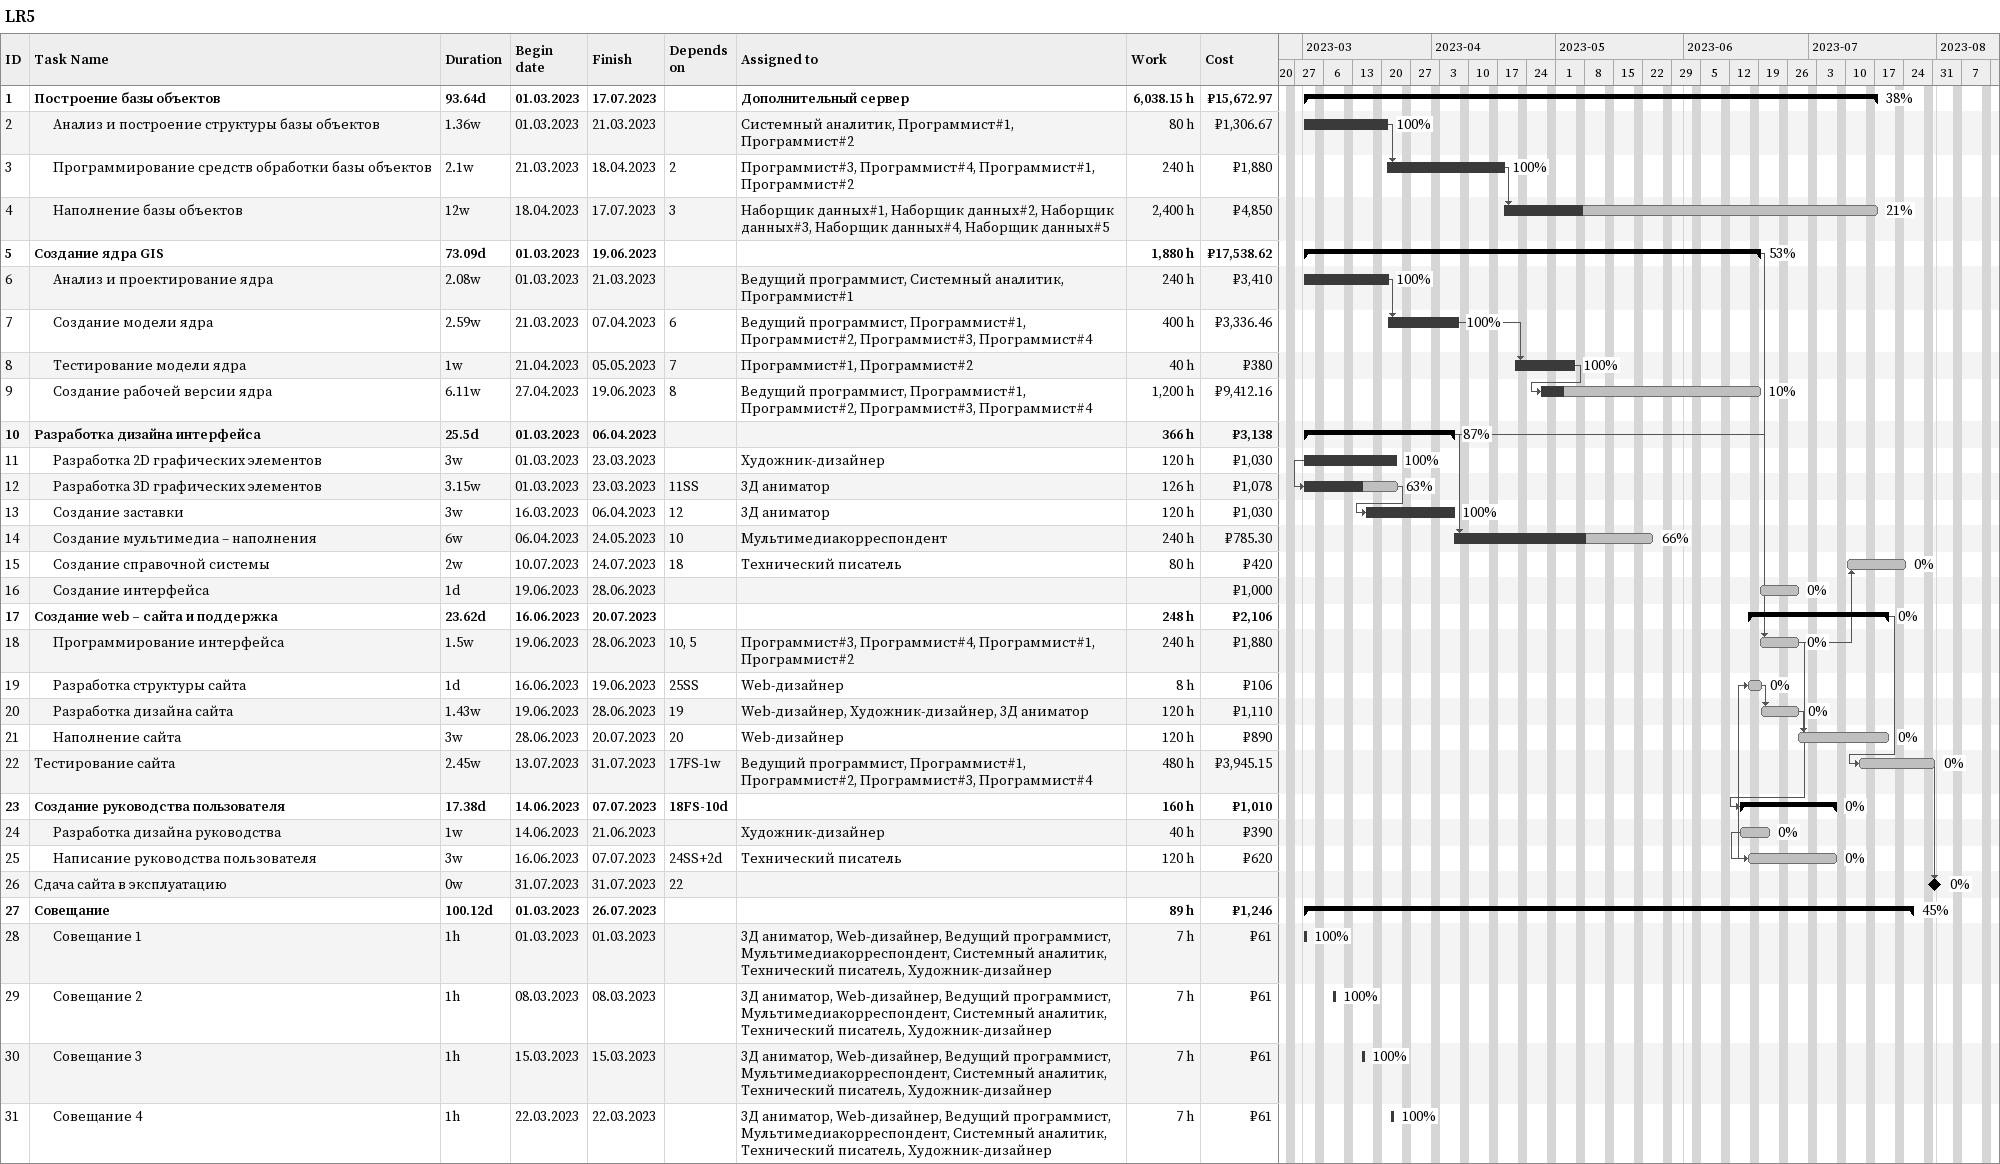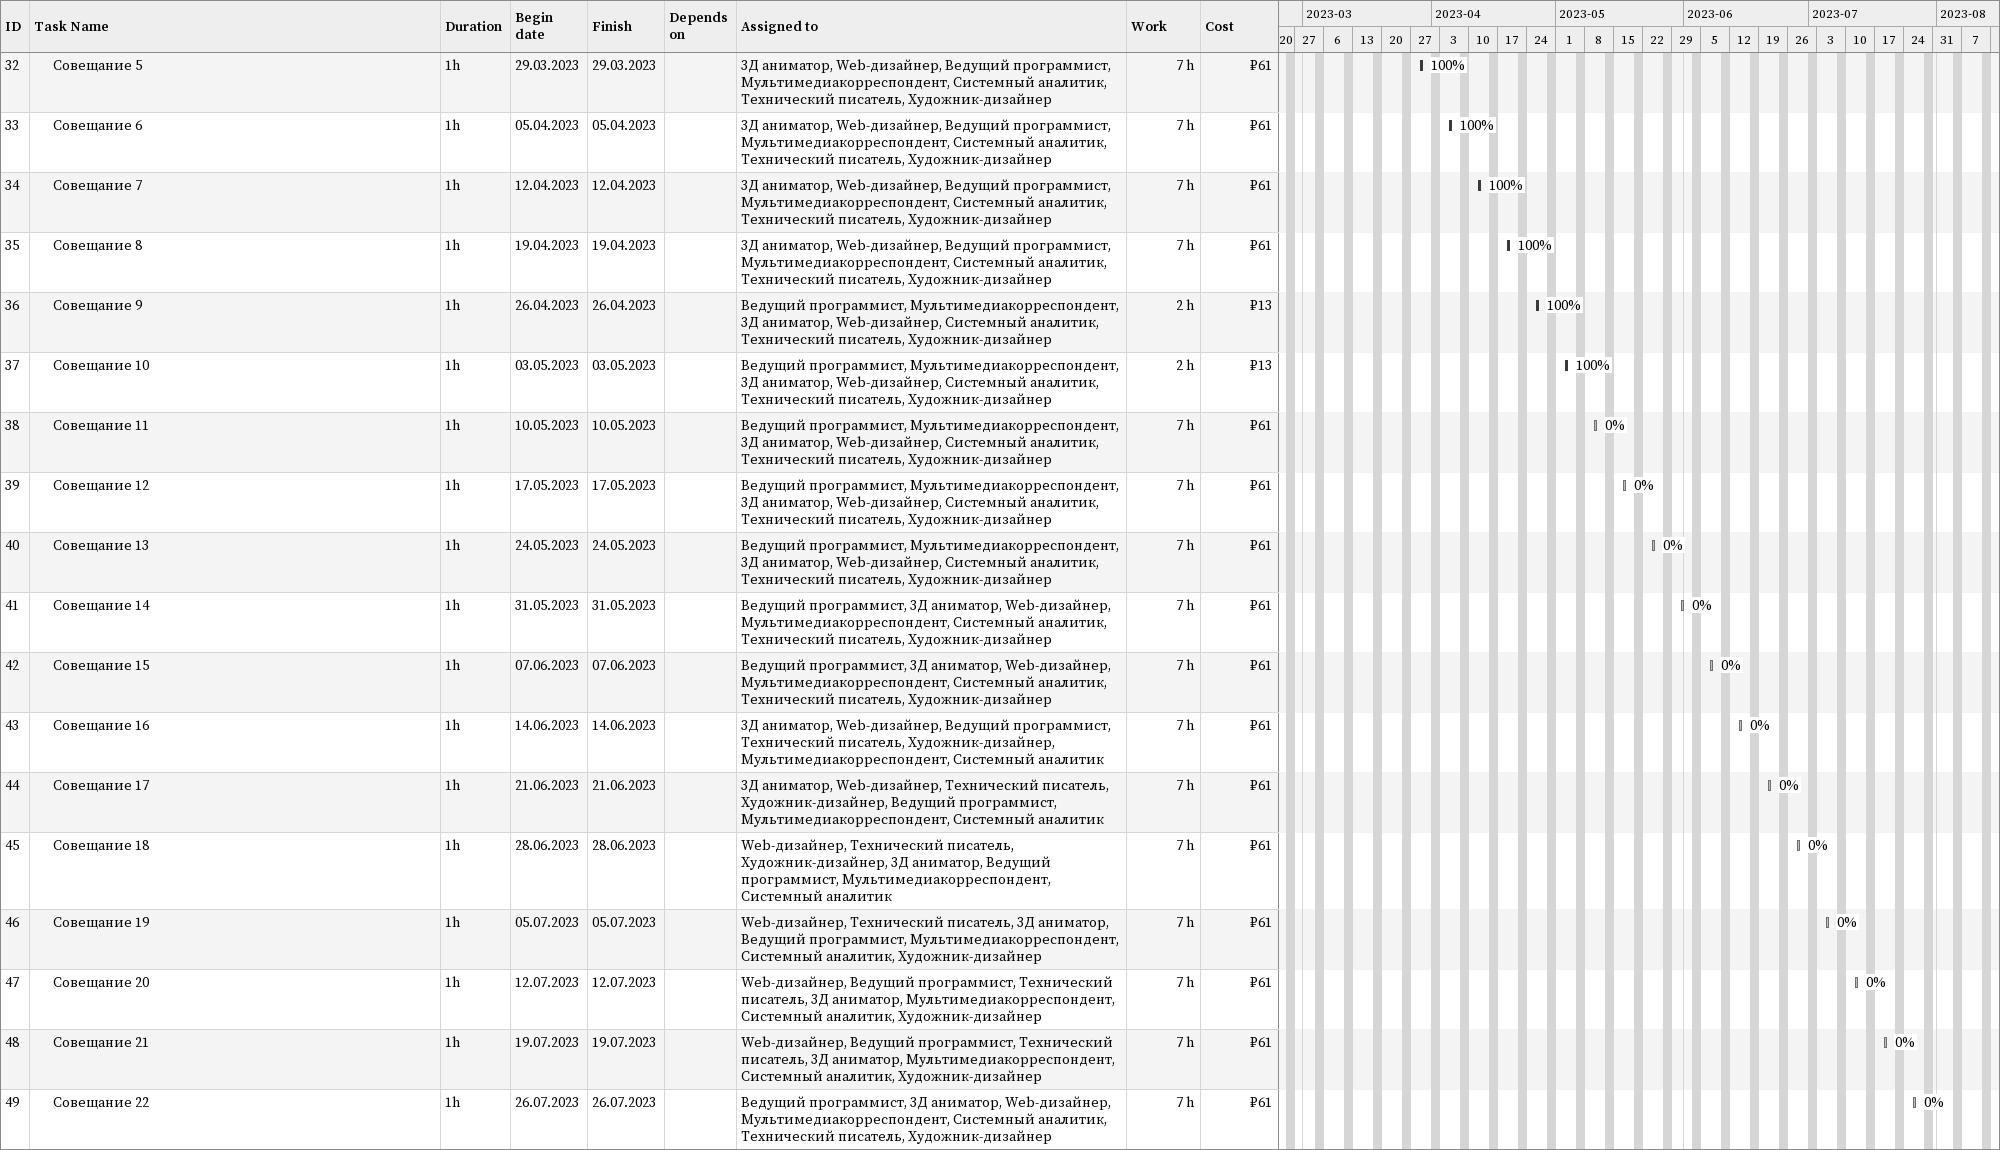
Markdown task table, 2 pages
LR5

| ID | Level | Task | Duration | Start | Finish | Predecessors | Resources | % complete | Work (h) | Cost (₽) |
|---|---|---|---|---|---|---|---|---|---|---|
| 1 | 1 | **Построение базы объектов** | 93.64d | 2023-03-01 | 2023-07-17 |  | Дополнительный сервер | 38 | 6038.15 | 15672.97 |
| 2 | 2 | Анализ и построение структуры базы объектов | 1.36w | 2023-03-01 | 2023-03-21 |  | Системный аналитик, Программист#1, Программист#2 | 100 | 80 | 1306.67 |
| 3 | 2 | Программирование средств обработки базы объектов | 2.1w | 2023-03-21 | 2023-04-18 | 2 | Программист#3, Программист#4, Программист#1, Программист#2 | 100 | 240 | 1880 |
| 4 | 2 | Наполнение базы объектов | 12w | 2023-04-18 | 2023-07-17 | 3 | Наборщик данных#1, Наборщик данных#2, Наборщик данных#3, Наборщик данных#4, Наборщик данных#5 | 21 | 2400 | 4850 |
| 5 | 1 | **Создание ядра GIS** | 73.09d | 2023-03-01 | 2023-06-19 |  |  | 53 | 1880 | 17538.62 |
| 6 | 2 | Анализ и проектирование ядра | 2.08w | 2023-03-01 | 2023-03-21 |  | Ведущий программист, Системный аналитик, Программист#1 | 100 | 240 | 3410 |
| 7 | 2 | Создание модели ядра | 2.59w | 2023-03-21 | 2023-04-07 | 6 | Ведущий программист, Программист#1, Программист#2, Программист#3, Программист#4 | 100 | 400 | 3336.46 |
| 8 | 2 | Тестирование модели ядра | 1w | 2023-04-21 | 2023-05-05 | 7 | Программист#1, Программист#2 | 100 | 40 | 380 |
| 9 | 2 | Создание рабочей версии ядра | 6.11w | 2023-04-27 | 2023-06-19 | 8 | Ведущий программист, Программист#1, Программист#2, Программист#3, Программист#4 | 10 | 1200 | 9412.16 |
| 10 | 1 | **Разработка дизайна интерфейса** | 25.5d | 2023-03-01 | 2023-04-06 |  |  | 87 | 366 | 3138 |
| 11 | 2 | Разработка 2D графических элементов | 3w | 2023-03-01 | 2023-03-23 |  | Художник-дизайнер | 100 | 120 | 1030 |
| 12 | 2 | Разработка 3D графических элементов | 3.15w | 2023-03-01 | 2023-03-23 | 11SS | 3Д аниматор | 63 | 126 | 1078 |
| 13 | 2 | Создание заставки | 3w | 2023-03-16 | 2023-04-06 | 12 | 3Д аниматор | 100 | 120 | 1030 |
| 14 | 2 | Создание мультимедиа – наполнения | 6w | 2023-04-06 | 2023-05-24 | 10 | Мультимедиакорреспондент | 66 | 240 | 785.30 |
| 15 | 2 | Создание справочной системы | 2w | 2023-07-10 | 2023-07-24 | 18 | Технический писатель | 0 | 80 | 420 |
| 16 | 2 | Создание интерфейса | 1d | 2023-06-19 | 2023-06-28 |  |  | 0 |  | 1000 |
| 17 | 1 | **Создание web – сайта и поддержка** | 23.62d | 2023-06-16 | 2023-07-20 |  |  | 0 | 248 | 2106 |
| 18 | 2 | Программирование интерфейса | 1.5w | 2023-06-19 | 2023-06-28 | 10, 5 | Программист#3, Программист#4, Программист#1, Программист#2 | 0 | 240 | 1880 |
| 19 | 2 | Разработка структуры сайта | 1d | 2023-06-16 | 2023-06-19 | 25SS | Web-дизайнер | 0 | 8 | 106 |
| 20 | 2 | Разработка дизайна сайта | 1.43w | 2023-06-19 | 2023-06-28 | 19 | Web-дизайнер, Художник-дизайнер, 3Д аниматор | 0 | 120 | 1110 |
| 21 | 2 | Наполнение сайта | 3w | 2023-06-28 | 2023-07-20 | 20 | Web-дизайнер | 0 | 120 | 890 |
| 22 | 1 | Тестирование сайта | 2.45w | 2023-07-13 | 2023-07-31 | 17FS-1w | Ведущий программист, Программист#1, Программист#2, Программист#3, Программист#4 | 0 | 480 | 3945.15 |
| 23 | 1 | **Создание руководства пользователя** | 17.38d | 2023-06-14 | 2023-07-07 | 18FS-10d |  | 0 | 160 | 1010 |
| 24 | 2 | Разработка дизайна руководства | 1w | 2023-06-14 | 2023-06-21 |  | Художник-дизайнер | 0 | 40 | 390 |
| 25 | 2 | Написание руководства пользователя | 3w | 2023-06-16 | 2023-07-07 | 24SS+2d | Технический писатель | 0 | 120 | 620 |
| 26 | 1 | Сдача сайта в эксплуатацию | 0w | 2023-07-31 | 2023-07-31 | 22 |  | 0 |  |  |
| 27 | 1 | **Совещание** | 100.12d | 2023-03-01 | 2023-07-26 |  |  | 45 | 89 | 1246 |
| 28 | 2 | Совещание 1 | 1h | 2023-03-01 | 2023-03-01 |  | 3Д аниматор, Web-дизайнер, Ведущий программист, Мультимедиакорреспондент, Системный аналитик, Технический писатель, Художник-дизайнер | 100 | 7 | 61 |
| 29 | 2 | Совещание 2 | 1h | 2023-03-08 | 2023-03-08 |  | 3Д аниматор, Web-дизайнер, Ведущий программист, Мультимедиакорреспондент, Системный аналитик, Технический писатель, Художник-дизайнер | 100 | 7 | 61 |
| 30 | 2 | Совещание 3 | 1h | 2023-03-15 | 2023-03-15 |  | 3Д аниматор, Web-дизайнер, Ведущий программист, Мультимедиакорреспондент, Системный аналитик, Технический писатель, Художник-дизайнер | 100 | 7 | 61 |
| 31 | 2 | Совещание 4 | 1h | 2023-03-22 | 2023-03-22 |  | 3Д аниматор, Web-дизайнер, Ведущий программист, Мультимедиакорреспондент, Системный аналитик, Технический писатель, Художник-дизайнер | 100 | 7 | 61 |
| 32 | 2 | Совещание 5 | 1h | 2023-03-29 | 2023-03-29 |  | 3Д аниматор, Web-дизайнер, Ведущий программист, Мультимедиакорреспондент, Системный аналитик, Технический писатель, Художник-дизайнер | 100 | 7 | 61 |
| 33 | 2 | Совещание 6 | 1h | 2023-04-05 | 2023-04-05 |  | 3Д аниматор, Web-дизайнер, Ведущий программист, Мультимедиакорреспондент, Системный аналитик, Технический писатель, Художник-дизайнер | 100 | 7 | 61 |
| 34 | 2 | Совещание 7 | 1h | 2023-04-12 | 2023-04-12 |  | 3Д аниматор, Web-дизайнер, Ведущий программист, Мультимедиакорреспондент, Системный аналитик, Технический писатель, Художник-дизайнер | 100 | 7 | 61 |
| 35 | 2 | Совещание 8 | 1h | 2023-04-19 | 2023-04-19 |  | 3Д аниматор, Web-дизайнер, Ведущий программист, Мультимедиакорреспондент, Системный аналитик, Технический писатель, Художник-дизайнер | 100 | 7 | 61 |
| 36 | 2 | Совещание 9 | 1h | 2023-04-26 | 2023-04-26 |  | Ведущий программист, Мультимедиакорреспондент, 3Д аниматор, Web-дизайнер, Системный аналитик, Технический писатель, Художник-дизайнер | 100 | 2 | 13 |
| 37 | 2 | Совещание 10 | 1h | 2023-05-03 | 2023-05-03 |  | Ведущий программист, Мультимедиакорреспондент, 3Д аниматор, Web-дизайнер, Системный аналитик, Технический писатель, Художник-дизайнер | 100 | 2 | 13 |
| 38 | 2 | Совещание 11 | 1h | 2023-05-10 | 2023-05-10 |  | Ведущий программист, Мультимедиакорреспондент, 3Д аниматор, Web-дизайнер, Системный аналитик, Технический писатель, Художник-дизайнер | 0 | 7 | 61 |
| 39 | 2 | Совещание 12 | 1h | 2023-05-17 | 2023-05-17 |  | Ведущий программист, Мультимедиакорреспондент, 3Д аниматор, Web-дизайнер, Системный аналитик, Технический писатель, Художник-дизайнер | 0 | 7 | 61 |
| 40 | 2 | Совещание 13 | 1h | 2023-05-24 | 2023-05-24 |  | Ведущий программист, Мультимедиакорреспондент, 3Д аниматор, Web-дизайнер, Системный аналитик, Технический писатель, Художник-дизайнер | 0 | 7 | 61 |
| 41 | 2 | Совещание 14 | 1h | 2023-05-31 | 2023-05-31 |  | Ведущий программист, 3Д аниматор, Web-дизайнер, Мультимедиакорреспондент, Системный аналитик, Технический писатель, Художник-дизайнер | 0 | 7 | 61 |
| 42 | 2 | Совещание 15 | 1h | 2023-06-07 | 2023-06-07 |  | Ведущий программист, 3Д аниматор, Web-дизайнер, Мультимедиакорреспондент, Системный аналитик, Технический писатель, Художник-дизайнер | 0 | 7 | 61 |
| 43 | 2 | Совещание 16 | 1h | 2023-06-14 | 2023-06-14 |  | 3Д аниматор, Web-дизайнер, Ведущий программист, Технический писатель, Художник-дизайнер, Мультимедиакорреспондент, Системный аналитик | 0 | 7 | 61 |
| 44 | 2 | Совещание 17 | 1h | 2023-06-21 | 2023-06-21 |  | 3Д аниматор, Web-дизайнер, Технический писатель, Художник-дизайнер, Ведущий программист, Мультимедиакорреспондент, Системный аналитик | 0 | 7 | 61 |
| 45 | 2 | Совещание 18 | 1h | 2023-06-28 | 2023-06-28 |  | Web-дизайнер, Технический писатель, Художник-дизайнер, 3Д аниматор, Ведущий программист, Мультимедиакорреспондент, Системный аналитик | 0 | 7 | 61 |
| 46 | 2 | Совещание 19 | 1h | 2023-07-05 | 2023-07-05 |  | Web-дизайнер, Технический писатель, 3Д аниматор, Ведущий программист, Мультимедиакорреспондент, Системный аналитик, Художник-дизайнер | 0 | 7 | 61 |
| 47 | 2 | Совещание 20 | 1h | 2023-07-12 | 2023-07-12 |  | Web-дизайнер, Ведущий программист, Технический писатель, 3Д аниматор, Мультимедиакорреспондент, Системный аналитик, Художник-дизайнер | 0 | 7 | 61 |
| 48 | 2 | Совещание 21 | 1h | 2023-07-19 | 2023-07-19 |  | Web-дизайнер, Ведущий программист, Технический писатель, 3Д аниматор, Мультимедиакорреспондент, Системный аналитик, Художник-дизайнер | 0 | 7 | 61 |
| 49 | 2 | Совещание 22 | 1h | 2023-07-26 | 2023-07-26 |  | Ведущий программист, 3Д аниматор, Web-дизайнер, Мультимедиакорреспондент, Системный аналитик, Технический писатель, Художник-дизайнер | 0 | 7 | 61 |
